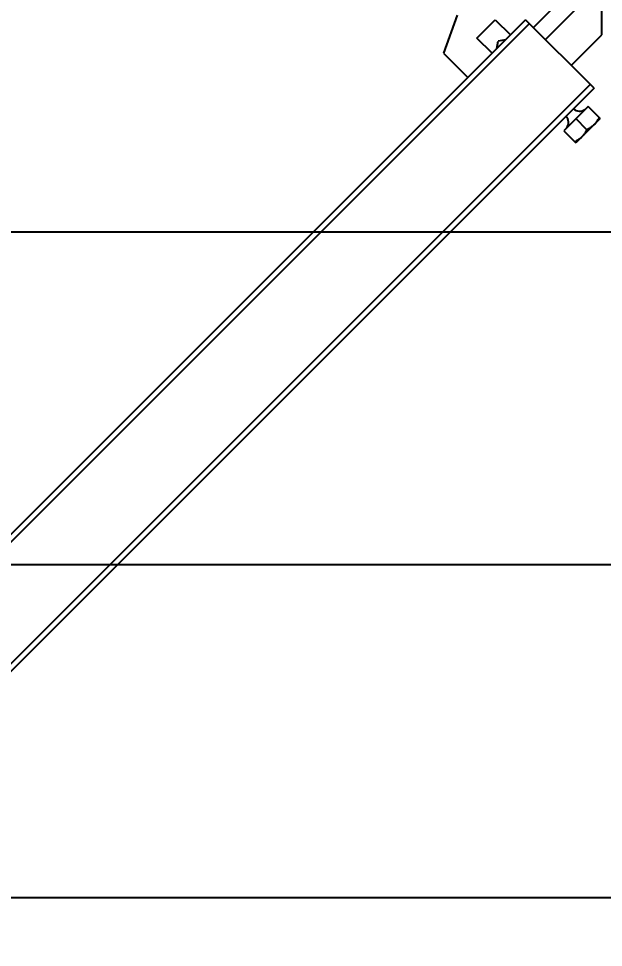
# Model space of a CAD drawing. Extents: x 12811826 to 27008858, y -1172757 to 50528.
# Drawn here: x 13488828 to 13490409, y -157365 to -154853 of the extents above; entities that cross this region are included whole.
import ezdxf

# ---------------------------------------------------------------- set-up
doc = ezdxf.new("R2010")
doc.units = 0
doc.header["$LTSCALE"] = 1000
doc.header["$MEASUREMENT"] = 0
for name, color, linetype in [('02___PRT_ALL_AXES', 7, 'Continuous'), ('JZ_0', 7, 'Continuous'), ('图框', 4, 'Continuous')]:
    doc.layers.add(name, color=color, linetype=linetype)
doc.styles.add('DIM_FONT', font='SIMPLEX', dxfattribs={"width": 0.7, "bigfont": 'GBCBIG'})
doc.dimstyles.new('DIMN150', dxfattribs={"dimscale": 1.5, "dimtxt": 300, "dimasz": 100, "dimexe": 250, "dimexo": 300, "dimgap": 150, "dimtad": 1, "dimdec": 0, "dimzin": 0, "dimdsep": 46, "dimtxsty": 'DIM_FONT', "dimblk": 'ARCHTICK', "dimcen": 0.09, "dimclrt": 7, "dimazin": 2, "dimtfac": 1, "dimtdec": 0, "dimtix": 1, "dimtmove": 2, "dimatfit": 3, "dimldrblk": 'ARCHTICK', "dimfxl": 0, "dimtolj": 1, "dimtzin": 0, "dimarcsym": 0})

# ---------------------------------------------------------------- blocks, each defined once
blk = doc.blocks.new('_ArchTick')
at = {"color": 0, "linetype": 'ByBlock', "const_width": 0.4}
blk.add_lwpolyline([(-0.5, -0.5), (0.5, 0.5)], dxfattribs=at)
blk = doc.blocks.new('*D72')
at = {"layer": 'Defpoints', "color": 0, "linetype": 'Continuous'}
for p in [(-3659003.2, 1106996.6), (-3662544.2, 1106819), (-3661915.5, 1104544.5), (-3662544.2, 1104160.3), (-3662340.1, 1103659.7)]:
    blk.add_point(p, dxfattribs=at)
at = {"layer": '图框', "color": 0, "linetype": 'Continuous', "lineweight": -2}
blk.add_arc((-3662544.2, 1103455.6), 1257.4, 45, 90, dxfattribs=at)
at = {"layer": '图框', "color": 0, "linetype": 'Continuous', "lineweight": -2, "xscale": 150, "yscale": 150, "zscale": 150}
for p, rotation in [((-3662544.2, 1104713), 180.0000000000027), ((-3661655.1, 1104344.7), 315.0000000000433)]:
    blk.add_blockref('_ArchTick', p, dxfattribs=dict(at, rotation=rotation))
at = {"layer": '图框', "color": 7, "linetype": 'Continuous', "insert": (-3661890.8, 1105033), "char_height": 450, "attachment_point": 5, "rotation": 337.5, "style": 'DIM_FONT'}
blk.add_mtext('\\A1;45°', dxfattribs=at)
blk = doc.blocks.new('抗震大样2')
at = {"color": 5, "linetype": 'Continuous'}
for p, q in [((8144.2, 319.5), (8144.2, 517.4)), ((8007.9, 475.8), (7880.5, 348.3)), ((8120.9, 495.9), (7926.9, 301.9)), ((7585.6, 395.4), (7533.2, 249)), ((7662.5, 307.7), (7733, 378.2)), ((7733, 378.2), (7791.7, 319.5)), ((7721.2, 249), (7662.5, 307.7)), ((8026.7, 202), (8144.2, 319.5)), ((7533.2, 249), (7627.2, 155)), ((8091.4, 43.4), (7997.4, -50.6))]:
    blk.add_line(p, q, dxfattribs=at)
at = {"color": 2, "linetype": 'Continuous'}
for p, q in [((4531.2, -2941.1), (7850.5, 378.2)), ((4545.9, -2955.7), (7865.2, 363.5)), ((8114.9, 113.9), (7850.5, 378.2)), ((4780.9, -3190.7), (8100.2, 128.5)), ((8114.9, 113.9), (4795.6, -3205.4))]:
    blk.add_line(p, q, dxfattribs=at)
at = {"layer": '02___PRT_ALL_AXES', "color": 5, "linetype": 'Continuous'}
for p, q in [((7739.7, 267.4), (7744.7, 296)), ((7773.3, 301), (7744.7, 296)), ((8138.4, -3.6), (8091.4, 43.4)), ((8138.4, -3.6), (8044.4, -97.6)), ((8087.2, -46.4), (8044.4, -3.6)), ((7997.4, -50.6), (8044.4, -97.6))]:
    blk.add_line(p, q, dxfattribs=at)
for centre, start, end in [((7982.5, -18.5), 322.6281, 45), ((8059.3, 58.3), 225, 307.3719)]:
    blk.add_arc(centre, 33.5, start, end, dxfattribs=at)
for points, start_tangent, end_tangent in [([(8134.2, 0.6), (8130.8, -5.8), (8127.2, -11.7), (8123.4, -17.2), (8119.3, -22.4), (8114.9, -27.1)], (-0.447214, -0.894427), (-0.707107, -0.707107)), ([(8114.9, -27.1), (8110.1, -31.6), (8104.9, -35.7), (8099.5, -39.5), (8093.6, -43), (8087.2, -46.4)], (-0.707107, -0.707106), (-0.894427, -0.447214)), ([(8087.2, -46.4), (8083.8, -52.8), (8080.2, -58.7), (8076.4, -64.2), (8072.3, -69.3), (8067.9, -74.1)], (-0.447214, -0.894427), (-0.707107, -0.707107)), ([(8067.9, -74.1), (8063.1, -78.6), (8057.9, -82.7), (8052.5, -86.5), (8046.6, -90), (8040.2, -93.4)], (-0.707107, -0.707106), (-0.894427, -0.447214))]:
    blk.add_spline(points, degree=3, dxfattribs=dict(at, start_tangent=start_tangent, end_tangent=end_tangent))
at = {"layer": '图框', "linetype": 'Continuous'}
dim = blk.add_angular_dim_2l(base=(4952.9, -2088.5), line1=((7865.2, 363.5), (4528.3, -2973.4)), line2=((4324.2, 185.9), (4324.2, -2472.7)), dimstyle='DIMN150', dxfattribs=at)
dim.commit()
dim.dimension.update_dxf_attribs({"geometry": '*D72', "text_midpoint": (4977.6, -1600), "insert": (3666868.4, -1106633)})

msp = doc.modelspace()

# ---------------------------------------------------------------- linework, layer by layer
at = {"layer": 'JZ_0', "color": 8}
for p, q in [((13474518.1, -155429.8), (13491751.1, -155429.8)), ((13474518.1, -156329.8), (13491751.1, -156329.8)), ((13474518.1, -157229.8), (13491751.1, -157229.8))]:
    msp.add_line(p, q, dxfattribs=at)

# ---------------------------------------------------------------- block references
at = {"xscale": 0.7, "yscale": 0.7, "zscale": 0.7}
msp.add_blockref('抗震大样2', (13484703.1, -155121.3), dxfattribs=at)

doc.saveas('drawing.dxf')
